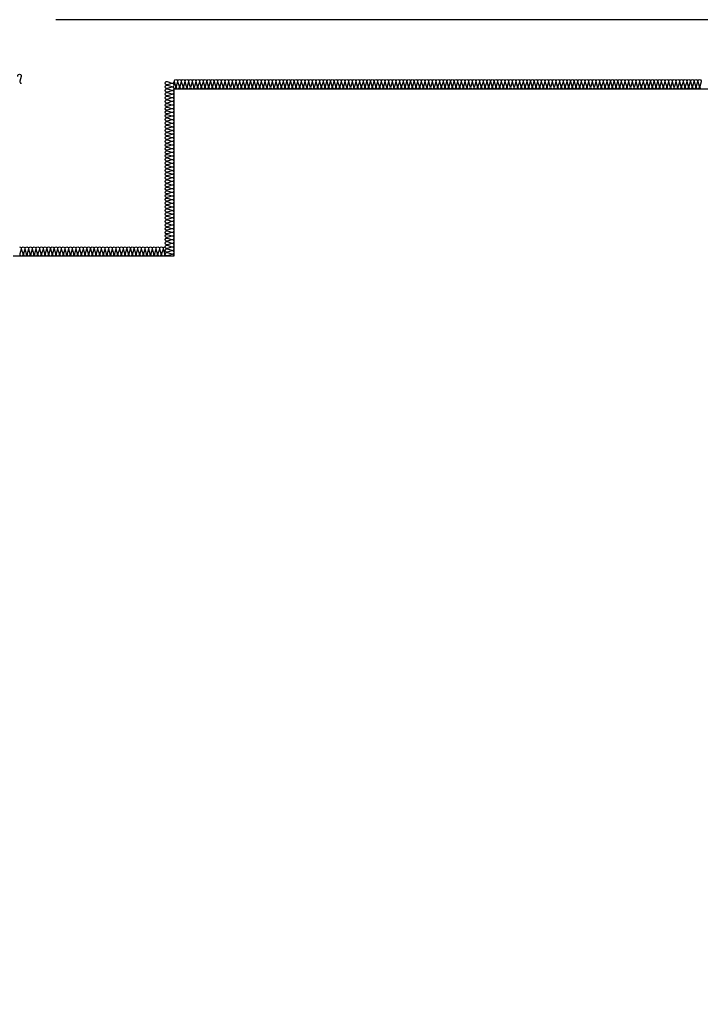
# Model space of a CAD drawing. Header units: millimetres. Extents: x 19868 to 801382, y -4805 to 85279.
# Drawn here: x 337488 to 341238, y 38296 to 43679 of the extents above; entities that cross this region are included whole.
import ezdxf

# ---------------------------------------------------------------- set-up
doc = ezdxf.new("R2010")
doc.units = ezdxf.units.MM
doc.header["$LTSCALE"] = 250
doc.layers.add('A-FIN', color=6, linetype='Continuous')
doc.layers.add('ISL', color=251, linetype='Continuous')

msp = doc.modelspace()

# ---------------------------------------------------------------- linework, layer by layer
at = {"layer": 'A-FIN'}
msp.add_line((337688.2, 43678.9), (365488.2, 43678.9), dxfattribs=at)
at = {"layer": 'ISL'}
for points in [[(337479.4, 43366.8, -1.372593), (337497, 43366.8), (337489.4, 43341.1, 0.509267), (337498.2, 43328.9)], [(338338.2, 42378.9, 0.509267), (338326.1, 42387.8), (338300.3, 42380.1, -1.372593), (338300.3, 42397.8), (338326.1, 42390.1, 0.509267), (338338.2, 42398.9, 0.509267), (338326.1, 42407.8), (338300.3, 42400.1, -1.372593), (338300.3, 42417.8), (338326.1, 42410.1, 0.509267), (338338.2, 42418.9, 0.509267), (338326.1, 42427.8), (338300.3, 42420.1, -1.372593), (338300.3, 42437.8), (338326.1, 42430.1, 0.509267), (338338.2, 42438.9, 0.509267), (338326.1, 42447.8), (338300.3, 42440.1, -1.372593), (338300.3, 42457.8), (338326.1, 42450.1, 0.509267), (338338.2, 42458.9, 0.509267), (338326.1, 42467.8), (338300.3, 42460.1, -1.372593), (338300.3, 42477.8), (338326.1, 42470.1, 0.509267), (338338.2, 42478.9, 0.509267), (338326.1, 42487.8), (338300.3, 42480.1, -1.372593), (338300.3, 42497.8), (338326.1, 42490.1, 0.509267), (338338.2, 42498.9, 0.509267), (338326.1, 42507.8), (338300.3, 42500.1, -1.372593), (338300.3, 42517.8), (338326.1, 42510.1, 0.509267), (338338.2, 42518.9, 0.509267), (338326.1, 42527.8), (338300.3, 42520.1, -1.372593), (338300.3, 42537.8), (338326.1, 42530.1, 0.509267), (338338.2, 42538.9, 0.509267), (338326.1, 42547.8), (338300.3, 42540.1, -1.372593), (338300.3, 42557.8), (338326.1, 42550.1, 0.509267), (338338.2, 42558.9, 0.509267), (338326.1, 42567.8), (338300.3, 42560.1, -1.372593), (338300.3, 42577.8), (338326.1, 42570.1, 0.509267), (338338.2, 42578.9, 0.509267), (338326.1, 42587.8), (338300.3, 42580.1, -1.372593), (338300.3, 42597.8), (338326.1, 42590.1, 0.509267), (338338.2, 42598.9, 0.509267), (338326.1, 42607.8), (338300.3, 42600.1, -1.372593), (338300.3, 42617.8), (338326.1, 42610.1, 0.509267), (338338.2, 42618.9, 0.509267), (338326.1, 42627.8), (338300.3, 42620.1, -1.372593), (338300.3, 42637.8), (338326.1, 42630.1, 0.509267), (338338.2, 42638.9, 0.509267), (338326.1, 42647.8), (338300.3, 42640.1, -1.372593), (338300.3, 42657.8), (338326.1, 42650.1, 0.509267), (338338.2, 42658.9, 0.509267), (338326.1, 42667.8), (338300.3, 42660.1, -1.372593), (338300.3, 42677.8), (338326.1, 42670.1, 0.509267), (338338.2, 42678.9, 0.509267), (338326.1, 42687.8), (338300.3, 42680.1, -1.372593), (338300.3, 42697.8), (338326.1, 42690.1, 0.509267), (338338.2, 42698.9, 0.509267), (338326.1, 42707.8), (338300.3, 42700.1, -1.372593), (338300.3, 42717.8), (338326.1, 42710.1, 0.509267), (338338.2, 42718.9, 0.509267), (338326.1, 42727.8), (338300.3, 42720.1, -1.372593), (338300.3, 42737.8), (338326.1, 42730.1, 0.509267), (338338.2, 42738.9, 0.509267), (338326.1, 42747.8), (338300.3, 42740.1, -1.372593), (338300.3, 42757.8), (338326.1, 42750.1, 0.509267), (338338.2, 42758.9, 0.509267), (338326.1, 42767.8), (338300.3, 42760.1, -1.372593), (338300.3, 42777.8), (338326.1, 42770.1, 0.509267), (338338.2, 42778.9, 0.509267), (338326.1, 42787.8), (338300.3, 42780.1, -1.372593), (338300.3, 42797.8), (338326.1, 42790.1, 0.509267), (338338.2, 42798.9, 0.509267), (338326.1, 42807.8), (338300.3, 42800.1, -1.372593), (338300.3, 42817.8), (338326.1, 42810.1, 0.509267), (338338.2, 42818.9, 0.509267), (338326.1, 42827.8), (338300.3, 42820.1, -1.372593), (338300.3, 42837.8), (338326.1, 42830.1, 0.509267), (338338.2, 42838.9, 0.509267), (338326.1, 42847.8), (338300.3, 42840.1, -1.372593), (338300.3, 42857.8), (338326.1, 42850.1, 0.509267), (338338.2, 42858.9, 0.509267), (338326.1, 42867.8), (338300.3, 42860.1, -1.372593), (338300.3, 42877.8), (338326.1, 42870.1, 0.509267), (338338.2, 42878.9, 0.509267), (338326.1, 42887.8), (338300.3, 42880.1, -1.372593), (338300.3, 42897.8), (338326.1, 42890.1, 0.509267), (338338.2, 42898.9, 0.509267), (338326.1, 42907.8), (338300.3, 42900.1, -1.372593), (338300.3, 42917.8), (338326.1, 42910.1, 0.509267), (338338.2, 42918.9, 0.509267), (338326.1, 42927.8), (338300.3, 42920.1, -1.372593), (338300.3, 42937.8), (338326.1, 42930.1, 0.509267), (338338.2, 42938.9, 0.509267), (338326.1, 42947.8), (338300.3, 42940.1, -1.372593), (338300.3, 42957.8), (338326.1, 42950.1, 0.509267), (338338.2, 42958.9, 0.509267), (338326.1, 42967.8), (338300.3, 42960.1, -1.372593), (338300.3, 42977.8), (338326.1, 42970.1, 0.509267), (338338.2, 42978.9, 0.509267), (338326.1, 42987.8), (338300.3, 42980.1, -1.372593), (338300.3, 42997.8), (338326.1, 42990.1, 0.509267), (338338.2, 42998.9, 0.509267), (338326.1, 43007.8), (338300.3, 43000.1, -1.372593), (338300.3, 43017.8), (338326.1, 43010.1, 0.509267), (338338.2, 43018.9, 0.509267), (338326.1, 43027.8), (338300.3, 43020.1, -1.372593), (338300.3, 43037.8), (338326.1, 43030.1, 0.509267), (338338.2, 43038.9, 0.509267), (338326.1, 43047.8), (338300.3, 43040.1, -1.372593), (338300.3, 43057.8), (338326.1, 43050.1, 0.509267), (338338.2, 43058.9, 0.509267), (338326.1, 43067.8), (338300.3, 43060.1, -1.372593), (338300.3, 43077.8), (338326.1, 43070.1, 0.509267), (338338.2, 43078.9, 0.509267), (338326.1, 43087.8), (338300.3, 43080.1, -1.372593), (338300.3, 43097.8), (338326.1, 43090.1, 0.509267), (338338.2, 43098.9, 0.509267), (338326.1, 43107.8), (338300.3, 43100.1, -1.372593), (338300.3, 43117.8), (338326.1, 43110.1, 0.509267), (338338.2, 43118.9, 0.509267), (338326.1, 43127.8), (338300.3, 43120.1, -1.372593), (338300.3, 43137.8), (338326.1, 43130.1, 0.509267), (338338.2, 43138.9, 0.509267), (338326.1, 43147.8), (338300.3, 43140.1, -1.372593), (338300.3, 43157.8), (338326.1, 43150.1, 0.509267), (338338.2, 43158.9, 0.509267), (338326.1, 43167.8), (338300.3, 43160.1, -1.372593), (338300.3, 43177.8), (338326.1, 43170.1, 0.509267), (338338.2, 43178.9, 0.509267), (338326.1, 43187.8), (338300.3, 43180.1, -1.372593), (338300.3, 43197.8), (338326.1, 43190.1, 0.509267), (338338.2, 43198.9, 0.509267), (338326.1, 43207.8), (338300.3, 43200.1, -1.372593), (338300.3, 43217.8), (338326.1, 43210.1, 0.509267), (338338.2, 43218.9, 0.509267), (338326.1, 43227.8), (338300.3, 43220.1, -1.372593), (338300.3, 43237.8), (338326.1, 43230.1, 0.509267), (338338.2, 43238.9, 0.509267), (338326.1, 43247.8), (338300.3, 43240.1, -1.372593), (338300.3, 43257.8), (338326.1, 43250.1, 0.509267), (338338.2, 43258.9, 0.509267), (338326.1, 43267.8), (338300.3, 43260.1, -1.372593), (338300.3, 43277.8), (338326.1, 43270.1, 0.509267), (338338.2, 43278.9, 0.509267), (338326.1, 43287.8), (338300.3, 43280.1, -1.372593), (338300.3, 43297.8), (338326.1, 43290.1, 0.509267), (338338.2, 43298.9, 0.509267), (338326.1, 43307.8), (338300.3, 43300.1, -1.372593), (338300.3, 43317.8), (338326.1, 43310.1, 0.509267), (338338.2, 43318.9, 0.509267), (338326.1, 43327.8), (338300.3, 43320.1, -1.372593), (338300.3, 43337.8), (338326.1, 43330.1, 0.509267), (338338.2, 43338.9)], [(338338.2, 43298.9, 0.509267), (338347.1, 43311.1), (338339.4, 43336.8, -1.372593), (338357.1, 43336.8), (338349.4, 43311.1, 0.509267), (338358.2, 43298.9, 0.509267), (338367.1, 43311.1), (338359.4, 43336.8, -1.372593), (338377.1, 43336.8), (338369.4, 43311.1, 0.509267), (338378.2, 43298.9, 0.509267), (338387.1, 43311.1), (338379.4, 43336.8, -1.372593), (338397.1, 43336.8), (338389.4, 43311.1, 0.509267), (338398.2, 43298.9, 0.509267), (338407.1, 43311.1), (338399.4, 43336.8, -1.372593), (338417.1, 43336.8), (338409.4, 43311.1, 0.509267), (338418.2, 43298.9, 0.509267), (338427.1, 43311.1), (338419.4, 43336.8, -1.372593), (338437.1, 43336.8), (338429.4, 43311.1, 0.509267), (338438.2, 43298.9, 0.509267), (338447.1, 43311.1), (338439.4, 43336.8, -1.372593), (338457.1, 43336.8), (338449.4, 43311.1, 0.509267), (338458.2, 43298.9, 0.509267), (338467.1, 43311.1), (338459.4, 43336.8, -1.372593), (338477.1, 43336.8), (338469.4, 43311.1, 0.509267), (338478.2, 43298.9, 0.509267), (338487.1, 43311.1), (338479.4, 43336.8, -1.372593), (338497.1, 43336.8), (338489.4, 43311.1, 0.509267), (338498.2, 43298.9, 0.509267), (338507.1, 43311.1), (338499.4, 43336.8, -1.372593), (338517.1, 43336.8), (338509.4, 43311.1, 0.509267), (338518.2, 43298.9, 0.509267), (338527.1, 43311.1), (338519.4, 43336.8, -1.372593), (338537.1, 43336.8), (338529.4, 43311.1, 0.509267), (338538.2, 43298.9, 0.509267), (338547.1, 43311.1), (338539.4, 43336.8, -1.372593), (338557.1, 43336.8), (338549.4, 43311.1, 0.509267), (338558.2, 43298.9, 0.509267), (338567.1, 43311.1), (338559.4, 43336.8, -1.372593), (338577.1, 43336.8), (338569.4, 43311.1, 0.509267), (338578.2, 43298.9, 0.509267), (338587.1, 43311.1), (338579.4, 43336.8, -1.372593), (338597.1, 43336.8), (338589.4, 43311.1, 0.509267), (338598.2, 43298.9, 0.509267), (338607.1, 43311.1), (338599.4, 43336.8, -1.372593), (338617.1, 43336.8), (338609.4, 43311.1, 0.509267), (338618.2, 43298.9, 0.509267), (338627.1, 43311.1), (338619.4, 43336.8, -1.372593), (338637.1, 43336.8), (338629.4, 43311.1, 0.509267), (338638.2, 43298.9, 0.509267), (338647.1, 43311.1), (338639.4, 43336.8, -1.372593), (338657.1, 43336.8), (338649.4, 43311.1, 0.509267), (338658.2, 43298.9, 0.509267), (338667.1, 43311.1), (338659.4, 43336.8, -1.372593), (338677.1, 43336.8), (338669.4, 43311.1, 0.509267), (338678.2, 43298.9, 0.509267), (338687.1, 43311.1), (338679.4, 43336.8, -1.372593), (338697.1, 43336.8), (338689.4, 43311.1, 0.509267), (338698.2, 43298.9, 0.509267), (338707.1, 43311.1), (338699.4, 43336.8, -1.372593), (338717.1, 43336.8), (338709.4, 43311.1, 0.509267), (338718.2, 43298.9, 0.509267), (338727.1, 43311.1), (338719.4, 43336.8, -1.372593), (338737.1, 43336.8), (338729.4, 43311.1, 0.509267), (338738.2, 43298.9, 0.509267), (338747.1, 43311.1), (338739.4, 43336.8, -1.372593), (338757.1, 43336.8), (338749.4, 43311.1, 0.509267), (338758.2, 43298.9, 0.509267), (338767.1, 43311.1), (338759.4, 43336.8, -1.372593), (338777.1, 43336.8), (338769.4, 43311.1, 0.509267), (338778.2, 43298.9, 0.509267), (338787.1, 43311.1), (338779.4, 43336.8, -1.372593), (338797.1, 43336.8), (338789.4, 43311.1, 0.509267), (338798.2, 43298.9, 0.509267), (338807.1, 43311.1), (338799.4, 43336.8, -1.372593), (338817.1, 43336.8), (338809.4, 43311.1, 0.509267), (338818.2, 43298.9, 0.509267), (338827.1, 43311.1), (338819.4, 43336.8, -1.372593), (338837.1, 43336.8), (338829.4, 43311.1, 0.509267), (338838.2, 43298.9, 0.509267), (338847.1, 43311.1), (338839.4, 43336.8, -1.372593), (338857.1, 43336.8), (338849.4, 43311.1, 0.509267), (338858.2, 43298.9, 0.509267), (338867.1, 43311.1), (338859.4, 43336.8, -1.372593), (338877.1, 43336.8), (338869.4, 43311.1, 0.509267), (338878.2, 43298.9, 0.509267), (338887.1, 43311.1), (338879.4, 43336.8, -1.372593), (338897.1, 43336.8), (338889.4, 43311.1, 0.509267), (338898.2, 43298.9, 0.509267), (338907.1, 43311.1), (338899.4, 43336.8, -1.372593), (338917.1, 43336.8), (338909.4, 43311.1, 0.509267), (338918.2, 43298.9, 0.509267), (338927.1, 43311.1), (338919.4, 43336.8, -1.372593), (338937.1, 43336.8), (338929.4, 43311.1, 0.509267), (338938.2, 43298.9, 0.509267), (338947.1, 43311.1), (338939.4, 43336.8, -1.372593), (338957.1, 43336.8), (338949.4, 43311.1, 0.509267), (338958.2, 43298.9, 0.509267), (338967.1, 43311.1), (338959.4, 43336.8, -1.372593), (338977.1, 43336.8), (338969.4, 43311.1, 0.509267), (338978.2, 43298.9, 0.509267), (338987.1, 43311.1), (338979.4, 43336.8, -1.372593), (338997.1, 43336.8), (338989.4, 43311.1, 0.509267), (338998.2, 43298.9, 0.509267), (339007.1, 43311.1), (338999.4, 43336.8, -1.372593), (339017.1, 43336.8), (339009.4, 43311.1, 0.509267), (339018.2, 43298.9, 0.509267), (339027.1, 43311.1), (339019.4, 43336.8, -1.372593), (339037.1, 43336.8), (339029.4, 43311.1, 0.509267), (339038.2, 43298.9, 0.509267), (339047.1, 43311.1), (339039.4, 43336.8, -1.372593), (339057.1, 43336.8), (339049.4, 43311.1, 0.509267), (339058.2, 43298.9, 0.509267), (339067.1, 43311.1), (339059.4, 43336.8, -1.372593), (339077.1, 43336.8), (339069.4, 43311.1, 0.509267), (339078.2, 43298.9, 0.509267), (339087.1, 43311.1), (339079.4, 43336.8, -1.372593), (339097.1, 43336.8), (339089.4, 43311.1, 0.509267), (339098.2, 43298.9, 0.509267), (339107.1, 43311.1), (339099.4, 43336.8, -1.372593), (339117.1, 43336.8), (339109.4, 43311.1, 0.509267), (339118.2, 43298.9, 0.509267), (339127.1, 43311.1), (339119.4, 43336.8, -1.372593), (339137.1, 43336.8), (339129.4, 43311.1, 0.509267), (339138.2, 43298.9, 0.509267), (339147.1, 43311.1), (339139.4, 43336.8, -1.372593), (339157.1, 43336.8), (339149.4, 43311.1, 0.509267), (339158.2, 43298.9, 0.509267), (339167.1, 43311.1), (339159.4, 43336.8, -1.372593), (339177.1, 43336.8), (339169.4, 43311.1, 0.509267), (339178.2, 43298.9, 0.509267), (339187.1, 43311.1), (339179.4, 43336.8, -1.372593), (339197.1, 43336.8), (339189.4, 43311.1, 0.509267), (339198.2, 43298.9, 0.509267), (339207.1, 43311.1), (339199.4, 43336.8, -1.372593), (339217.1, 43336.8), (339209.4, 43311.1, 0.509267), (339218.2, 43298.9, 0.509267), (339227.1, 43311.1), (339219.4, 43336.8, -1.372593), (339237.1, 43336.8), (339229.4, 43311.1, 0.509267), (339238.2, 43298.9, 0.509267), (339247.1, 43311.1), (339239.4, 43336.8, -1.372593), (339257.1, 43336.8), (339249.4, 43311.1, 0.509267), (339258.2, 43298.9, 0.509267), (339267.1, 43311.1), (339259.4, 43336.8, -1.372593), (339277.1, 43336.8), (339269.4, 43311.1, 0.509267), (339278.2, 43298.9, 0.509267), (339287.1, 43311.1), (339279.4, 43336.8, -1.372593), (339297.1, 43336.8), (339289.4, 43311.1, 0.509267), (339298.2, 43298.9, 0.509267), (339307.1, 43311.1), (339299.4, 43336.8, -1.372593), (339317.1, 43336.8), (339309.4, 43311.1, 0.509267), (339318.2, 43298.9, 0.509267), (339327.1, 43311.1), (339319.4, 43336.8, -1.372593), (339337.1, 43336.8), (339329.4, 43311.1, 0.509267), (339338.2, 43298.9, 0.509267), (339347.1, 43311.1), (339339.4, 43336.8, -1.372593), (339357.1, 43336.8), (339349.4, 43311.1, 0.509267), (339358.2, 43298.9, 0.509267), (339367.1, 43311.1), (339359.4, 43336.8, -1.372593), (339377.1, 43336.8), (339369.4, 43311.1, 0.509267), (339378.2, 43298.9, 0.509267), (339387.1, 43311.1), (339379.4, 43336.8, -1.372593), (339397.1, 43336.8), (339389.4, 43311.1, 0.509267), (339398.2, 43298.9, 0.509267), (339407.1, 43311.1), (339399.4, 43336.8, -1.372593), (339417.1, 43336.8), (339409.4, 43311.1, 0.509267), (339418.2, 43298.9, 0.509267), (339427.1, 43311.1), (339419.4, 43336.8, -1.372593), (339437.1, 43336.8), (339429.4, 43311.1, 0.509267), (339438.2, 43298.9, 0.509267), (339447.1, 43311.1), (339439.4, 43336.8, -1.372593), (339457.1, 43336.8), (339449.4, 43311.1, 0.509267), (339458.2, 43298.9, 0.509267), (339467.1, 43311.1), (339459.4, 43336.8, -1.372593), (339477.1, 43336.8), (339469.4, 43311.1, 0.509267), (339478.2, 43298.9, 0.509267), (339487.1, 43311.1), (339479.4, 43336.8, -1.372593), (339497.1, 43336.8), (339489.4, 43311.1, 0.509267), (339498.2, 43298.9, 0.509267), (339507.1, 43311.1), (339499.4, 43336.8, -1.372593), (339517.1, 43336.8), (339509.4, 43311.1, 0.509267), (339518.2, 43298.9, 0.509267), (339527.1, 43311.1), (339519.4, 43336.8, -1.372593), (339537.1, 43336.8), (339529.4, 43311.1, 0.509267), (339538.2, 43298.9, 0.509267), (339547.1, 43311.1), (339539.4, 43336.8, -1.372593), (339557.1, 43336.8), (339549.4, 43311.1, 0.509267), (339558.2, 43298.9, 0.509267), (339567.1, 43311.1), (339559.4, 43336.8, -1.372593), (339577.1, 43336.8), (339569.4, 43311.1, 0.509267), (339578.2, 43298.9, 0.509267), (339587.1, 43311.1), (339579.4, 43336.8, -1.372593), (339597.1, 43336.8), (339589.4, 43311.1, 0.509267), (339598.2, 43298.9, 0.509267), (339607.1, 43311.1), (339599.4, 43336.8, -1.372593), (339617.1, 43336.8), (339609.4, 43311.1, 0.509267), (339618.2, 43298.9, 0.509267), (339627.1, 43311.1), (339619.4, 43336.8, -1.372593), (339637.1, 43336.8), (339629.4, 43311.1, 0.509267), (339638.2, 43298.9, 0.509267), (339647.1, 43311.1), (339639.4, 43336.8, -1.372593), (339657.1, 43336.8), (339649.4, 43311.1, 0.509267), (339658.2, 43298.9, 0.509267), (339667.1, 43311.1), (339659.4, 43336.8, -1.372593), (339677.1, 43336.8), (339669.4, 43311.1, 0.509267), (339678.2, 43298.9, 0.509267), (339687.1, 43311.1), (339679.4, 43336.8, -1.372593), (339697.1, 43336.8), (339689.4, 43311.1, 0.509267), (339698.2, 43298.9, 0.509267), (339707.1, 43311.1), (339699.4, 43336.8, -1.372593), (339717.1, 43336.8), (339709.4, 43311.1, 0.509267), (339718.2, 43298.9, 0.509267), (339727.1, 43311.1), (339719.4, 43336.8, -1.372593), (339737.1, 43336.8), (339729.4, 43311.1, 0.509267), (339738.2, 43298.9, 0.509267), (339747.1, 43311.1), (339739.4, 43336.8, -1.372593), (339757.1, 43336.8), (339749.4, 43311.1, 0.509267), (339758.2, 43298.9, 0.509267), (339767.1, 43311.1), (339759.4, 43336.8, -1.372593), (339777.1, 43336.8), (339769.4, 43311.1, 0.509267), (339778.2, 43298.9, 0.509267), (339787.1, 43311.1), (339779.4, 43336.8, -1.372593), (339797.1, 43336.8), (339789.4, 43311.1, 0.509267), (339798.2, 43298.9, 0.509267), (339807.1, 43311.1), (339799.4, 43336.8, -1.372593), (339817.1, 43336.8), (339809.4, 43311.1, 0.509267), (339818.2, 43298.9, 0.509267), (339827.1, 43311.1), (339819.4, 43336.8, -1.372593), (339837.1, 43336.8), (339829.4, 43311.1, 0.509267), (339838.2, 43298.9, 0.509267), (339847.1, 43311.1), (339839.4, 43336.8, -1.372593), (339857.1, 43336.8), (339849.4, 43311.1, 0.509267), (339858.2, 43298.9, 0.509267), (339867.1, 43311.1), (339859.4, 43336.8, -1.372593), (339877.1, 43336.8), (339869.4, 43311.1, 0.509267), (339878.2, 43298.9, 0.509267), (339887.1, 43311.1), (339879.4, 43336.8, -1.372593), (339897.1, 43336.8), (339889.4, 43311.1, 0.509267), (339898.2, 43298.9, 0.509267), (339907.1, 43311.1), (339899.4, 43336.8, -1.372593), (339917.1, 43336.8), (339909.4, 43311.1, 0.509267), (339918.2, 43298.9, 0.509267), (339927.1, 43311.1), (339919.4, 43336.8, -1.372593), (339937.1, 43336.8), (339929.4, 43311.1, 0.509267), (339938.2, 43298.9, 0.509267), (339947.1, 43311.1), (339939.4, 43336.8, -1.372593), (339957.1, 43336.8), (339949.4, 43311.1, 0.509267), (339958.2, 43298.9, 0.509267), (339967.1, 43311.1), (339959.4, 43336.8, -1.372593), (339977.1, 43336.8), (339969.4, 43311.1, 0.509267), (339978.2, 43298.9, 0.509267), (339987.1, 43311.1), (339979.4, 43336.8, -1.372593), (339997.1, 43336.8), (339989.4, 43311.1, 0.509267), (339998.2, 43298.9, 0.509267), (340007.1, 43311.1), (339999.4, 43336.8, -1.372593), (340017.1, 43336.8), (340009.4, 43311.1, 0.509267), (340018.2, 43298.9, 0.509267), (340027.1, 43311.1), (340019.4, 43336.8, -1.372593), (340037.1, 43336.8), (340029.4, 43311.1, 0.509267), (340038.2, 43298.9, 0.509267), (340047.1, 43311.1), (340039.4, 43336.8, -1.372593), (340057.1, 43336.8), (340049.4, 43311.1, 0.509267), (340058.2, 43298.9, 0.509267), (340067.1, 43311.1), (340059.4, 43336.8, -1.372593), (340077.1, 43336.8), (340069.4, 43311.1, 0.509267), (340078.2, 43298.9, 0.509267), (340087.1, 43311.1), (340079.4, 43336.8, -1.372593), (340097.1, 43336.8), (340089.4, 43311.1, 0.509267), (340098.2, 43298.9, 0.509267), (340107.1, 43311.1), (340099.4, 43336.8, -1.372593), (340117.1, 43336.8), (340109.4, 43311.1, 0.509267), (340118.2, 43298.9, 0.509267), (340127.1, 43311.1), (340119.4, 43336.8, -1.372593), (340137.1, 43336.8), (340129.4, 43311.1, 0.509267), (340138.2, 43298.9, 0.509267), (340147.1, 43311.1), (340139.4, 43336.8, -1.372593), (340157.1, 43336.8), (340149.4, 43311.1, 0.509267), (340158.2, 43298.9, 0.509267), (340167.1, 43311.1), (340159.4, 43336.8, -1.372593), (340177.1, 43336.8), (340169.4, 43311.1, 0.509267), (340178.2, 43298.9, 0.509267), (340187.1, 43311.1), (340179.4, 43336.8, -1.372593), (340197.1, 43336.8), (340189.4, 43311.1, 0.509267), (340198.2, 43298.9, 0.509267), (340207.1, 43311.1), (340199.4, 43336.8, -1.372593), (340217.1, 43336.8), (340209.4, 43311.1, 0.509267), (340218.2, 43298.9, 0.509267), (340227.1, 43311.1), (340219.4, 43336.8, -1.372593), (340237.1, 43336.8), (340229.4, 43311.1, 0.509267), (340238.2, 43298.9, 0.509267), (340247.1, 43311.1), (340239.4, 43336.8, -1.372593), (340257.1, 43336.8), (340249.4, 43311.1, 0.509267), (340258.2, 43298.9, 0.509267), (340267.1, 43311.1), (340259.4, 43336.8, -1.372593), (340277.1, 43336.8), (340269.4, 43311.1, 0.509267), (340278.2, 43298.9, 0.509267), (340287.1, 43311.1), (340279.4, 43336.8, -1.372593), (340297.1, 43336.8), (340289.4, 43311.1, 0.509267), (340298.2, 43298.9, 0.509267), (340307.1, 43311.1), (340299.4, 43336.8, -1.372593), (340317.1, 43336.8), (340309.4, 43311.1, 0.509267), (340318.2, 43298.9, 0.509267), (340327.1, 43311.1), (340319.4, 43336.8, -1.372593), (340337.1, 43336.8), (340329.4, 43311.1, 0.509267), (340338.2, 43298.9, 0.509267), (340347.1, 43311.1), (340339.4, 43336.8, -1.372593), (340357.1, 43336.8), (340349.4, 43311.1, 0.509267), (340358.2, 43298.9, 0.509267), (340367.1, 43311.1), (340359.4, 43336.8, -1.372593), (340377.1, 43336.8), (340369.4, 43311.1, 0.509267), (340378.2, 43298.9, 0.509267), (340387.1, 43311.1), (340379.4, 43336.8, -1.372593), (340397.1, 43336.8), (340389.4, 43311.1, 0.509267), (340398.2, 43298.9, 0.509267), (340407.1, 43311.1), (340399.4, 43336.8, -1.372593), (340417.1, 43336.8), (340409.4, 43311.1, 0.509267), (340418.2, 43298.9, 0.509267), (340427.1, 43311.1), (340419.4, 43336.8, -1.372593), (340437.1, 43336.8), (340429.4, 43311.1, 0.509267), (340438.2, 43298.9, 0.509267), (340447.1, 43311.1), (340439.4, 43336.8, -1.372593), (340457.1, 43336.8), (340449.4, 43311.1, 0.509267), (340458.2, 43298.9, 0.509267), (340467.1, 43311.1), (340459.4, 43336.8, -1.372593), (340477.1, 43336.8), (340469.4, 43311.1, 0.509267), (340478.2, 43298.9, 0.509267), (340487.1, 43311.1), (340479.4, 43336.8, -1.372593), (340497.1, 43336.8), (340489.4, 43311.1, 0.509267), (340498.2, 43298.9, 0.509267), (340507.1, 43311.1), (340499.4, 43336.8, -1.372593), (340517.1, 43336.8), (340509.4, 43311.1, 0.509267), (340518.2, 43298.9, 0.509267), (340527.1, 43311.1), (340519.4, 43336.8, -1.372593), (340537.1, 43336.8), (340529.4, 43311.1, 0.509267), (340538.2, 43298.9, 0.509267), (340547.1, 43311.1), (340539.4, 43336.8, -1.372593), (340557.1, 43336.8), (340549.4, 43311.1, 0.509267), (340558.2, 43298.9, 0.509267), (340567.1, 43311.1), (340559.4, 43336.8, -1.372593), (340577.1, 43336.8), (340569.4, 43311.1, 0.509267), (340578.2, 43298.9, 0.509267), (340587.1, 43311.1), (340579.4, 43336.8, -1.372593), (340597.1, 43336.8), (340589.4, 43311.1, 0.509267), (340598.2, 43298.9, 0.509267), (340607.1, 43311.1), (340599.4, 43336.8, -1.372593), (340617.1, 43336.8), (340609.4, 43311.1, 0.509267), (340618.2, 43298.9, 0.509267), (340627.1, 43311.1), (340619.4, 43336.8, -1.372593), (340637.1, 43336.8), (340629.4, 43311.1, 0.509267), (340638.2, 43298.9, 0.509267), (340647.1, 43311.1), (340639.4, 43336.8, -1.372593), (340657.1, 43336.8), (340649.4, 43311.1, 0.509267), (340658.2, 43298.9, 0.509267), (340667.1, 43311.1), (340659.4, 43336.8, -1.372593), (340677.1, 43336.8), (340669.4, 43311.1, 0.509267), (340678.2, 43298.9, 0.509267), (340687.1, 43311.1), (340679.4, 43336.8, -1.372593), (340697.1, 43336.8), (340689.4, 43311.1, 0.509267), (340698.2, 43298.9, 0.509267), (340707.1, 43311.1), (340699.4, 43336.8, -1.372593), (340717.1, 43336.8), (340709.4, 43311.1, 0.509267), (340718.2, 43298.9, 0.509267), (340727.1, 43311.1), (340719.4, 43336.8, -1.372593), (340737.1, 43336.8), (340729.4, 43311.1, 0.509267), (340738.2, 43298.9, 0.509267), (340747.1, 43311.1), (340739.4, 43336.8, -1.372593), (340757.1, 43336.8), (340749.4, 43311.1, 0.509267), (340758.2, 43298.9, 0.509267), (340767.1, 43311.1), (340759.4, 43336.8, -1.372593), (340777.1, 43336.8), (340769.4, 43311.1, 0.509267), (340778.2, 43298.9, 0.509267), (340787.1, 43311.1), (340779.4, 43336.8, -1.372593), (340797.1, 43336.8), (340789.4, 43311.1, 0.509267), (340798.2, 43298.9, 0.509267), (340807.1, 43311.1), (340799.4, 43336.8, -1.372593), (340817.1, 43336.8), (340809.4, 43311.1, 0.509267), (340818.2, 43298.9, 0.509267), (340827.1, 43311.1), (340819.4, 43336.8, -1.372593), (340837.1, 43336.8), (340829.4, 43311.1, 0.509267), (340838.2, 43298.9, 0.509267), (340847.1, 43311.1), (340839.4, 43336.8, -1.372593), (340857.1, 43336.8), (340849.4, 43311.1, 0.509267), (340858.2, 43298.9, 0.509267), (340867.1, 43311.1), (340859.4, 43336.8, -1.372593), (340877.1, 43336.8), (340869.4, 43311.1, 0.509267), (340878.2, 43298.9, 0.509267), (340887.1, 43311.1), (340879.4, 43336.8, -1.372593), (340897.1, 43336.8), (340889.4, 43311.1, 0.509267), (340898.2, 43298.9, 0.509267), (340907.1, 43311.1), (340899.4, 43336.8, -1.372593), (340917.1, 43336.8), (340909.4, 43311.1, 0.509267), (340918.2, 43298.9, 0.509267), (340927.1, 43311.1), (340919.4, 43336.8, -1.372593), (340937.1, 43336.8), (340929.4, 43311.1, 0.509267), (340938.2, 43298.9, 0.509267), (340947.1, 43311.1), (340939.4, 43336.8, -1.372593), (340957.1, 43336.8), (340949.4, 43311.1, 0.509267), (340958.2, 43298.9, 0.509267), (340967.1, 43311.1), (340959.4, 43336.8, -1.372593), (340977.1, 43336.8), (340969.4, 43311.1, 0.509267), (340978.2, 43298.9, 0.509267), (340987.1, 43311.1), (340979.4, 43336.8, -1.372593), (340997.1, 43336.8), (340989.4, 43311.1, 0.509267), (340998.2, 43298.9, 0.509267), (341007.1, 43311.1), (340999.4, 43336.8, -1.372593), (341017.1, 43336.8), (341009.4, 43311.1, 0.509267), (341018.2, 43298.9, 0.509267), (341027.1, 43311.1), (341019.4, 43336.8, -1.372593), (341037.1, 43336.8), (341029.4, 43311.1, 0.509267), (341038.2, 43298.9, 0.509267), (341047.1, 43311.1), (341039.4, 43336.8, -1.372593), (341057.1, 43336.8), (341049.4, 43311.1, 0.509267), (341058.2, 43298.9, 0.509267), (341067.1, 43311.1), (341059.4, 43336.8, -1.372593), (341077.1, 43336.8), (341069.4, 43311.1, 0.509267), (341078.2, 43298.9, 0.509267), (341087.1, 43311.1), (341079.4, 43336.8, -1.372593), (341097.1, 43336.8), (341089.4, 43311.1, 0.509267), (341098.2, 43298.9, 0.509267), (341107.1, 43311.1), (341099.4, 43336.8, -1.372593), (341117.1, 43336.8), (341109.4, 43311.1, 0.509267), (341118.2, 43298.9, 0.509267), (341127.1, 43311.1), (341119.4, 43336.8, -1.372593), (341137.1, 43336.8), (341129.4, 43311.1, 0.509267), (341138.2, 43298.9, 0.509267), (341147.1, 43311.1), (341139.4, 43336.8, -1.372593), (341157.1, 43336.8), (341149.4, 43311.1, 0.509267), (341158.2, 43298.9, 0.509267), (341167.1, 43311.1), (341159.4, 43336.8, -1.372593), (341177.1, 43336.8), (341169.4, 43311.1, 0.509267), (341178.2, 43298.9, 0.509267), (341187.1, 43311.1), (341179.4, 43336.8, -1.372593), (341197.1, 43336.8), (341189.4, 43311.1, 0.509267), (341198.2, 43298.9, 0.509267), (341207.1, 43311.1), (341199.4, 43336.8, -1.372593), (341217.1, 43336.8), (341209.4, 43311.1, 0.509267), (341218.2, 43298.9, 0.509267), (341227.1, 43311.1), (341219.4, 43336.8, -1.372593), (341237.1, 43336.8), (341229.4, 43311.1, 0.509267), (341238.2, 43298.9, 0.509267)], [(337488.2, 42428.9, -0.509267), (337497.1, 42416.8), (337489.4, 42391.1, 1.372593), (337507.1, 42391.1), (337499.4, 42416.8, -0.509267), (337508.2, 42428.9, -0.509267), (337517.1, 42416.8), (337509.4, 42391.1, 1.372593), (337527.1, 42391.1), (337519.4, 42416.8, -0.509267), (337528.2, 42428.9, -0.509267), (337537.1, 42416.8), (337529.4, 42391.1, 1.372593), (337547.1, 42391.1), (337539.4, 42416.8, -0.509267), (337548.2, 42428.9, -0.509267), (337557.1, 42416.8), (337549.4, 42391.1, 1.372593), (337567.1, 42391.1), (337559.4, 42416.8, -0.509267), (337568.2, 42428.9, -0.509267), (337577.1, 42416.8), (337569.4, 42391.1, 1.372593), (337587.1, 42391.1), (337579.4, 42416.8, -0.509267), (337588.2, 42428.9, -0.509267), (337597.1, 42416.8), (337589.4, 42391.1, 1.372593), (337607.1, 42391.1), (337599.4, 42416.8, -0.509267), (337608.2, 42428.9, -0.509267), (337617.1, 42416.8), (337609.4, 42391.1, 1.372593), (337627.1, 42391.1), (337619.4, 42416.8, -0.509267), (337628.2, 42428.9, -0.509267), (337637.1, 42416.8), (337629.4, 42391.1, 1.372593), (337647.1, 42391.1), (337639.4, 42416.8, -0.509267), (337648.2, 42428.9, -0.509267), (337657.1, 42416.8), (337649.4, 42391.1, 1.372593), (337667.1, 42391.1), (337659.4, 42416.8, -0.509267), (337668.2, 42428.9, -0.509267), (337677.1, 42416.8), (337669.4, 42391.1, 1.372593), (337687.1, 42391.1), (337679.4, 42416.8, -0.509267), (337688.2, 42428.9, -0.509267), (337697.1, 42416.8), (337689.4, 42391.1, 1.372593), (337707.1, 42391.1), (337699.4, 42416.8, -0.509267), (337708.2, 42428.9, -0.509267), (337717.1, 42416.8), (337709.4, 42391.1, 1.372593), (337727.1, 42391.1), (337719.4, 42416.8, -0.509267), (337728.2, 42428.9, -0.509267), (337737.1, 42416.8), (337729.4, 42391.1, 1.372593), (337747.1, 42391.1), (337739.4, 42416.8, -0.509267), (337748.2, 42428.9, -0.509267), (337757.1, 42416.8), (337749.4, 42391.1, 1.372593), (337767.1, 42391.1), (337759.4, 42416.8, -0.509267), (337768.2, 42428.9, -0.509267), (337777.1, 42416.8), (337769.4, 42391.1, 1.372593), (337787.1, 42391.1), (337779.4, 42416.8, -0.509267), (337788.2, 42428.9, -0.509267), (337797.1, 42416.8), (337789.4, 42391.1, 1.372593), (337807.1, 42391.1), (337799.4, 42416.8, -0.509267), (337808.2, 42428.9, -0.509267), (337817.1, 42416.8), (337809.4, 42391.1, 1.372593), (337827.1, 42391.1), (337819.4, 42416.8, -0.509267), (337828.2, 42428.9, -0.509267), (337837.1, 42416.8), (337829.4, 42391.1, 1.372593), (337847.1, 42391.1), (337839.4, 42416.8, -0.509267), (337848.2, 42428.9, -0.509267), (337857.1, 42416.8), (337849.4, 42391.1, 1.372593), (337867.1, 42391.1), (337859.4, 42416.8, -0.509267), (337868.2, 42428.9, -0.509267), (337877.1, 42416.8), (337869.4, 42391.1, 1.372593), (337887.1, 42391.1), (337879.4, 42416.8, -0.509267), (337888.2, 42428.9, -0.509267), (337897.1, 42416.8), (337889.4, 42391.1, 1.372593), (337907.1, 42391.1), (337899.4, 42416.8, -0.509267), (337908.2, 42428.9, -0.509267), (337917.1, 42416.8), (337909.4, 42391.1, 1.372593), (337927.1, 42391.1), (337919.4, 42416.8, -0.509267), (337928.2, 42428.9, -0.509267), (337937.1, 42416.8), (337929.4, 42391.1, 1.372593), (337947.1, 42391.1), (337939.4, 42416.8, -0.509267), (337948.2, 42428.9, -0.509267), (337957.1, 42416.8), (337949.4, 42391.1, 1.372593), (337967.1, 42391.1), (337959.4, 42416.8, -0.509267), (337968.2, 42428.9, -0.509267), (337977.1, 42416.8), (337969.4, 42391.1, 1.372593), (337987.1, 42391.1), (337979.4, 42416.8, -0.509267), (337988.2, 42428.9, -0.509267), (337997.1, 42416.8), (337989.4, 42391.1, 1.372593), (338007.1, 42391.1), (337999.4, 42416.8, -0.509267), (338008.2, 42428.9, -0.509267), (338017.1, 42416.8), (338009.4, 42391.1, 1.372593), (338027.1, 42391.1), (338019.4, 42416.8, -0.509267), (338028.2, 42428.9, -0.509267), (338037.1, 42416.8), (338029.4, 42391.1, 1.372593), (338047.1, 42391.1), (338039.4, 42416.8, -0.509267), (338048.2, 42428.9, -0.509267), (338057.1, 42416.8), (338049.4, 42391.1, 1.372593), (338067.1, 42391.1), (338059.4, 42416.8, -0.509267), (338068.2, 42428.9, -0.509267), (338077.1, 42416.8), (338069.4, 42391.1, 1.372593), (338087.1, 42391.1), (338079.4, 42416.8, -0.509267), (338088.2, 42428.9, -0.509267), (338097.1, 42416.8), (338089.4, 42391.1, 1.372593), (338107.1, 42391.1), (338099.4, 42416.8, -0.509267), (338108.2, 42428.9, -0.509267), (338117.1, 42416.8), (338109.4, 42391.1, 1.372593), (338127.1, 42391.1), (338119.4, 42416.8, -0.509267), (338128.2, 42428.9, -0.509267), (338137.1, 42416.8), (338129.4, 42391.1, 1.372593), (338147.1, 42391.1), (338139.4, 42416.8, -0.509267), (338148.2, 42428.9, -0.509267), (338157.1, 42416.8), (338149.4, 42391.1, 1.372593), (338167.1, 42391.1), (338159.4, 42416.8, -0.509267), (338168.2, 42428.9, -0.509267), (338177.1, 42416.8), (338169.4, 42391.1, 1.372593), (338187.1, 42391.1), (338179.4, 42416.8, -0.509267), (338188.2, 42428.9, -0.509267), (338197.1, 42416.8), (338189.4, 42391.1, 1.372593), (338207.1, 42391.1), (338199.4, 42416.8, -0.509267), (338208.2, 42428.9, -0.509267), (338217.1, 42416.8), (338209.4, 42391.1, 1.372593), (338227.1, 42391.1), (338219.4, 42416.8, -0.509267), (338228.2, 42428.9, -0.509267), (338237.1, 42416.8), (338229.4, 42391.1, 1.372593), (338247.1, 42391.1), (338239.4, 42416.8, -0.509267), (338248.2, 42428.9, -0.509267), (338257.1, 42416.8), (338249.4, 42391.1, 1.372593), (338267.1, 42391.1), (338259.4, 42416.8, -0.509267), (338268.2, 42428.9, -0.509267), (338277.1, 42416.8), (338269.4, 42391.1, 1.372593), (338287.1, 42391.1), (338279.4, 42416.8, -0.509267), (338288.2, 42428.9)]]:
    msp.add_lwpolyline(points, format="xyb", dxfattribs=at)
msp.add_lwpolyline([(332488.2, 35028.9), (332538.2, 35028.9), (332538.2, 42428.9), (333338.2, 42428.9), (333338.2, 43328.9), (337438.2, 43328.9), (337438.2, 42378.9), (338338.2, 42378.9), (338338.2, 43298.9), (344838.2, 43298.9), (344838.2, 35028.9), (344888.2, 35028.9)], dxfattribs=at)

doc.saveas('drawing.dxf')
